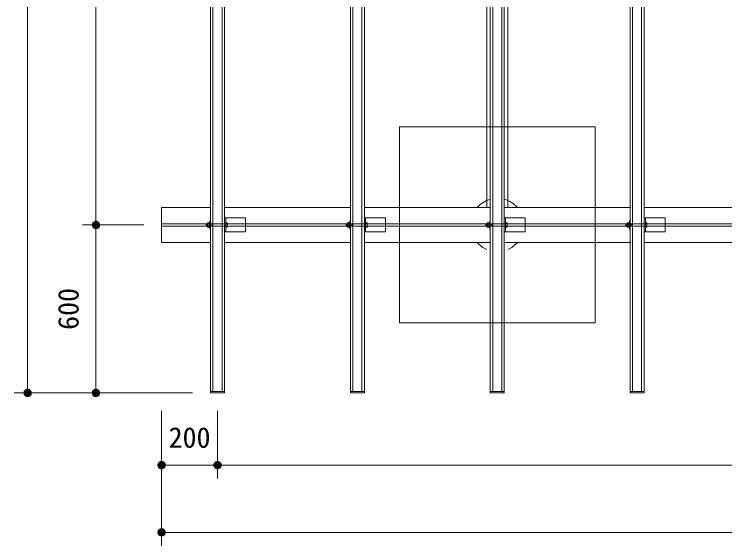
# Model space of a CAD drawing. Units: millimetres at full size, sheet at 1:40. Extents: x -800 to 17600, y -600 to 12480.
# Drawn here: x 880 to 3420, y 6524 to 8423 of the extents above; entities that cross this region are included whole.
import ezdxf
from ezdxf.enums import TextEntityAlignment as Align

# ---------------------------------------------------------------- set-up
doc = ezdxf.new("R2010")
doc.units = ezdxf.units.MM
doc.header["$LTSCALE"] = 40
doc.layers.add('D-STR', color=1, linetype='Continuous', lineweight=13)
doc.layers.add('D-STR-DIM', color=7, linetype='Continuous', lineweight=13)
doc.styles.add('ＭＳ ゴシック', font='')
doc.styles.get('ＭＳ ゴシック').set_extended_font_data('MS Gothic')

# ---------------------------------------------------------------- blocks, each defined once
blk = doc.blocks.new('filled_dot')
at = {"color": 0, "linetype": 'Continuous', "lineweight": -2, "const_width": 1.25}
blk.add_lwpolyline([(-0.625, 0, 1), (0.625, 0, 1)], format="xyb", close=True, dxfattribs=at)

msp = doc.modelspace()

# ---------------------------------------------------------------- linework, layer by layer
at = {"layer": 'D-STR'}
for p, q in [((2569.4, 10107.26), (2569.4, 7732.26)), ((2644.4, 10107.26), (2644.4, 7732.26)), ((1406.9, 7607.26), (1406.9, 7732.26)), ((1406.9, 7732.26), (1581.9, 7732.26)), ((1631.9, 7732.26), (2081.9, 7732.26)), ((2131.9, 7732.26), (2581.9, 7732.26)), ((2631.9, 7732.26), (3081.9, 7732.26)), ((3131.9, 7732.26), (3581.9, 7732.26)), ((1406.9, 7674.26), (7806.9, 7674.26)), ((1406.9, 7665.26), (1406.9, 7674.26)), ((1566.4, 7672.68), (1588.4, 7672.68)), ((1567.48, 7665.76), (1567.48, 7673.76)), ((1571.1, 7676.26), (1571.68, 7677.27)), ((1571.1, 7663.26), (1571.1, 7676.26)), ((1571.68, 7677.27), (1577.32, 7677.27)), ((1577.32, 7673.51), (1571.68, 7673.51)), ((1577.32, 7677.27), (1577.9, 7676.26)), ((1577.9, 7677.76), (1579.9, 7677.76)), ((1577.9, 7661.76), (1577.9, 7677.76)), ((1577.9, 7676.26), (1577.9, 7663.26)), ((1579.9, 7684.76), (1581.9, 7684.76)), ((1579.9, 7654.76), (1579.9, 7684.76)), ((1579.9, 7677.76), (1579.9, 7661.76)), ((1581.9, 7684.76), (1581.9, 7654.76)), ((1588.4, 7665.76), (1588.4, 7673.76)), ((1588.4, 7672.68), (1592.15, 7673.76)), ((1631.9, 7694.76), (1636.4, 7694.76)), ((1631.9, 7644.76), (1631.9, 7694.76)), ((1631.9, 7694.76), (1706.9, 7694.76)), ((1636.4, 7694.76), (1636.4, 7644.76)), ((1636.4, 7673.51), (1641.21, 7673.51)), ((1706.9, 7694.76), (1706.9, 7644.76)), ((2066.4, 7672.68), (2088.4, 7672.68)), ((2067.48, 7665.76), (2067.48, 7673.76)), ((2071.1, 7676.26), (2071.68, 7677.27)), ((2071.1, 7663.26), (2071.1, 7676.26)), ((2071.68, 7677.27), (2077.32, 7677.27)), ((2077.32, 7673.51), (2071.68, 7673.51)), ((2077.32, 7677.27), (2077.9, 7676.26)), ((2077.9, 7677.76), (2079.9, 7677.76)), ((2077.9, 7661.76), (2077.9, 7677.76)), ((2077.9, 7676.26), (2077.9, 7663.26)), ((2079.9, 7684.76), (2081.9, 7684.76)), ((2079.9, 7654.76), (2079.9, 7684.76)), ((2079.9, 7677.76), (2079.9, 7661.76)), ((2081.9, 7684.76), (2081.9, 7654.76)), ((2088.4, 7665.76), (2088.4, 7673.76)), ((2088.4, 7672.68), (2092.15, 7673.76)), ((2131.9, 7694.76), (2136.4, 7694.76)), ((2131.9, 7644.76), (2131.9, 7694.76)), ((2131.9, 7694.76), (2206.9, 7694.76)), ((2136.4, 7694.76), (2136.4, 7644.76)), ((2136.4, 7673.51), (2141.21, 7673.51)), ((2206.9, 7694.76), (2206.9, 7644.76)), ((2566.4, 7672.68), (2588.4, 7672.68)), ((2567.48, 7665.76), (2567.48, 7673.76)), ((2571.1, 7676.26), (2571.68, 7677.27)), ((2571.1, 7663.26), (2571.1, 7676.26)), ((2571.68, 7677.27), (2577.32, 7677.27)), ((2577.32, 7673.51), (2571.68, 7673.51)), ((2577.32, 7677.27), (2577.9, 7676.26)), ((2577.9, 7677.76), (2579.9, 7677.76)), ((2577.9, 7661.76), (2577.9, 7677.76)), ((2577.9, 7676.26), (2577.9, 7663.26)), ((2579.9, 7684.76), (2581.9, 7684.76)), ((2579.9, 7654.76), (2579.9, 7684.76)), ((2579.9, 7677.76), (2579.9, 7661.76)), ((2581.9, 7684.76), (2581.9, 7654.76)), ((2588.4, 7665.76), (2588.4, 7673.76)), ((2588.4, 7672.68), (2592.15, 7673.76)), ((2631.9, 7694.76), (2636.4, 7694.76)), ((2631.9, 7694.76), (2706.9, 7694.76)), ((2631.9, 7644.76), (2631.9, 7694.76)), ((2636.4, 7694.76), (2636.4, 7644.76)), ((2636.4, 7673.51), (2641.21, 7673.51)), ((2706.9, 7694.76), (2706.9, 7644.76)), ((3066.4, 7672.68), (3088.4, 7672.68)), ((3067.48, 7665.76), (3067.48, 7673.76)), ((3071.1, 7676.26), (3071.68, 7677.27)), ((3071.1, 7663.26), (3071.1, 7676.26)), ((3071.68, 7677.27), (3077.32, 7677.27)), ((3077.32, 7673.51), (3071.68, 7673.51)), ((3077.32, 7677.27), (3077.9, 7676.26)), ((3077.9, 7677.76), (3079.9, 7677.76)), ((3077.9, 7661.76), (3077.9, 7677.76)), ((3077.9, 7676.26), (3077.9, 7663.26)), ((3079.9, 7684.76), (3081.9, 7684.76)), ((3079.9, 7654.76), (3079.9, 7684.76)), ((3079.9, 7677.76), (3079.9, 7661.76)), ((3081.9, 7684.76), (3081.9, 7654.76)), ((3088.4, 7665.76), (3088.4, 7673.76)), ((3088.4, 7672.68), (3092.15, 7673.76)), ((3131.9, 7694.76), (3136.4, 7694.76)), ((3131.9, 7644.76), (3131.9, 7694.76)), ((3131.9, 7694.76), (3206.9, 7694.76)), ((3136.4, 7694.76), (3136.4, 7644.76)), ((3136.4, 7673.51), (3141.21, 7673.51)), ((3206.9, 7694.76), (3206.9, 7644.76)), ((7806.9, 7665.26), (1406.9, 7665.26)), ((1566.4, 7666.84), (1588.4, 7666.84)), ((1571.68, 7662.25), (1571.1, 7663.26)), ((1571.68, 7666.01), (1577.32, 7666.01)), ((1577.32, 7662.25), (1571.68, 7662.25)), ((1577.9, 7663.26), (1577.32, 7662.25)), ((1579.9, 7661.76), (1577.9, 7661.76)), ((1581.9, 7654.76), (1579.9, 7654.76)), ((1588.4, 7666.84), (1592.15, 7665.76)), ((1641.21, 7666.01), (1636.4, 7666.01)), ((2066.4, 7666.84), (2088.4, 7666.84)), ((2071.68, 7662.25), (2071.1, 7663.26)), ((2071.68, 7666.01), (2077.32, 7666.01)), ((2077.32, 7662.25), (2071.68, 7662.25)), ((2077.9, 7663.26), (2077.32, 7662.25)), ((2079.9, 7661.76), (2077.9, 7661.76)), ((2081.9, 7654.76), (2079.9, 7654.76)), ((2088.4, 7666.84), (2092.15, 7665.76)), ((2141.21, 7666.01), (2136.4, 7666.01)), ((2566.4, 7666.84), (2588.4, 7666.84)), ((2571.68, 7662.25), (2571.1, 7663.26)), ((2571.68, 7666.01), (2577.32, 7666.01)), ((2577.32, 7662.25), (2571.68, 7662.25)), ((2577.9, 7663.26), (2577.32, 7662.25)), ((2579.9, 7661.76), (2577.9, 7661.76)), ((2581.9, 7654.76), (2579.9, 7654.76)), ((2588.4, 7666.84), (2592.15, 7665.76)), ((2641.21, 7666.01), (2636.4, 7666.01)), ((3066.4, 7666.84), (3088.4, 7666.84)), ((3071.68, 7662.25), (3071.1, 7663.26)), ((3071.68, 7666.01), (3077.32, 7666.01)), ((3077.32, 7662.25), (3071.68, 7662.25)), ((3077.9, 7663.26), (3077.32, 7662.25)), ((3079.9, 7661.76), (3077.9, 7661.76)), ((3081.9, 7654.76), (3079.9, 7654.76)), ((3088.4, 7666.84), (3092.15, 7665.76)), ((3141.21, 7666.01), (3136.4, 7666.01)), ((1636.4, 7644.76), (1631.9, 7644.76)), ((1706.9, 7644.76), (1631.9, 7644.76)), ((2136.4, 7644.76), (2131.9, 7644.76)), ((2206.9, 7644.76), (2131.9, 7644.76)), ((2636.4, 7644.76), (2631.9, 7644.76)), ((2706.9, 7644.76), (2631.9, 7644.76)), ((3136.4, 7644.76), (3131.9, 7644.76)), ((3206.9, 7644.76), (3131.9, 7644.76)), ((1581.9, 7607.26), (1406.9, 7607.26)), ((1631.9, 7607.26), (2081.9, 7607.26)), ((2131.9, 7607.26), (2581.9, 7607.26)), ((2631.9, 7607.26), (3081.9, 7607.26)), ((3131.9, 7607.26), (3581.9, 7607.26))]:
    msp.add_line(p, q, dxfattribs=at)
for points in [[(1581.9, 10769.76), (1631.9, 10769.76), (1631.9, 7069.76), (1581.9, 7069.76)], [(1590.65, 10764.76), (1623.15, 10764.76), (1623.15, 7074.76), (1590.65, 7074.76)], [(2081.9, 10769.76), (2131.9, 10769.76), (2131.9, 7069.76), (2081.9, 7069.76)], [(2090.65, 10764.76), (2123.15, 10764.76), (2123.15, 7074.76), (2090.65, 7074.76)], [(2581.9, 10769.76), (2631.9, 10769.76), (2631.9, 7069.76), (2581.9, 7069.76)], [(2590.65, 10764.76), (2623.15, 10764.76), (2623.15, 7074.76), (2590.65, 7074.76)], [(3081.9, 10769.76), (3131.9, 10769.76), (3131.9, 7069.76), (3081.9, 7069.76)], [(3090.65, 10764.76), (3123.15, 10764.76), (3123.15, 7074.76), (3090.65, 7074.76)], [(2256.9, 8019.76), (2956.9, 8019.76), (2956.9, 7319.76), (2256.9, 7319.76)], [(1636.4, 7662.26), (1641.21, 7662.26), (1641.79, 7663.26), (1641.79, 7676.26), (1641.21, 7677.27), (1636.4, 7677.27)], [(2136.4, 7662.26), (2141.21, 7662.26), (2141.79, 7663.26), (2141.79, 7676.26), (2141.21, 7677.27), (2136.4, 7677.27)], [(2636.4, 7662.26), (2641.21, 7662.26), (2641.79, 7663.26), (2641.79, 7676.26), (2641.21, 7677.27), (2636.4, 7677.27)], [(3136.4, 7662.26), (3141.21, 7662.26), (3141.79, 7663.26), (3141.79, 7676.26), (3141.21, 7677.27), (3136.4, 7677.27)], [(1581.9, 7074.76), (1631.9, 7074.76), (1631.9, 7069.76), (1581.9, 7069.76)], [(2081.9, 7074.76), (2131.9, 7074.76), (2131.9, 7069.76), (2081.9, 7069.76)], [(2581.9, 7074.76), (2631.9, 7074.76), (2631.9, 7069.76), (2581.9, 7069.76)], [(3081.9, 7074.76), (3131.9, 7074.76), (3131.9, 7069.76), (3081.9, 7069.76)]]:
    msp.add_lwpolyline(points, close=True, dxfattribs=at)
for points in [[(1636.4, 7665.76), (1567.48, 7665.76), (1566.4, 7666.84), (1566.4, 7672.68), (1567.48, 7673.76), (1636.4, 7673.76)], [(2136.4, 7665.76), (2067.48, 7665.76), (2066.4, 7666.84), (2066.4, 7672.68), (2067.48, 7673.76), (2136.4, 7673.76)], [(2636.4, 7665.76), (2567.48, 7665.76), (2566.4, 7666.84), (2566.4, 7672.68), (2567.48, 7673.76), (2636.4, 7673.76)], [(3136.4, 7665.76), (3067.48, 7665.76), (3066.4, 7666.84), (3066.4, 7672.68), (3067.48, 7673.76), (3136.4, 7673.76)]]:
    msp.add_lwpolyline(points, dxfattribs=at)
for start, end in [(105.20016, 139.04396), (40.95604, 74.79984), (220.95604, 246.84076), (293.15924, 319.04396)]:
    msp.add_arc((2606.9, 7669.76), 95.35, start, end, dxfattribs=at)
for points in [[(1641.21, 7662.26), (1641.24, 7662.41), (1641.35, 7662.89), (1641.39, 7663.04), (1641.42, 7663.2), (1641.52, 7663.68), (1641.55, 7663.83), (1641.58, 7663.99), (1641.67, 7664.47), (1641.7, 7664.63), (1641.72, 7664.79), (1641.78, 7665.26), (1641.8, 7665.42), (1641.82, 7665.65), (1641.86, 7666.32), (1641.86, 7666.55), (1641.87, 7666.78), (1641.87, 7667.45), (1641.87, 7667.68), (1641.87, 7667.91), (1641.85, 7668.59), (1641.85, 7668.81), (1641.84, 7669.04), (1641.84, 7669.72), (1641.84, 7669.95), (1641.85, 7670.22), (1641.88, 7671.04), (1641.9, 7671.31), (1641.92, 7671.59), (1641.99, 7672.4), (1642.02, 7672.67), (1642.05, 7672.95), (1642.15, 7673.76), (1642.18, 7674.03), (1642.22, 7674.3), (1642.33, 7675.12), (1642.36, 7675.39)], [(2141.21, 7662.26), (2141.24, 7662.41), (2141.35, 7662.89), (2141.39, 7663.04), (2141.42, 7663.2), (2141.52, 7663.68), (2141.55, 7663.83), (2141.58, 7663.99), (2141.67, 7664.47), (2141.7, 7664.63), (2141.72, 7664.79), (2141.78, 7665.26), (2141.8, 7665.42), (2141.82, 7665.65), (2141.86, 7666.32), (2141.86, 7666.55), (2141.87, 7666.78), (2141.87, 7667.45), (2141.87, 7667.68), (2141.87, 7667.91), (2141.85, 7668.59), (2141.85, 7668.81), (2141.84, 7669.04), (2141.84, 7669.72), (2141.84, 7669.95), (2141.85, 7670.22), (2141.88, 7671.04), (2141.9, 7671.31), (2141.92, 7671.59), (2141.99, 7672.4), (2142.02, 7672.67), (2142.05, 7672.95), (2142.15, 7673.76), (2142.18, 7674.03), (2142.22, 7674.3), (2142.33, 7675.12), (2142.36, 7675.39)], [(2641.21, 7662.26), (2641.24, 7662.41), (2641.35, 7662.89), (2641.39, 7663.04), (2641.42, 7663.2), (2641.52, 7663.68), (2641.55, 7663.83), (2641.58, 7663.99), (2641.67, 7664.47), (2641.7, 7664.63), (2641.72, 7664.79), (2641.78, 7665.26), (2641.8, 7665.42), (2641.82, 7665.65), (2641.86, 7666.32), (2641.86, 7666.55), (2641.87, 7666.78), (2641.87, 7667.45), (2641.87, 7667.68), (2641.87, 7667.91), (2641.85, 7668.59), (2641.85, 7668.81), (2641.84, 7669.04), (2641.84, 7669.72), (2641.84, 7669.95), (2641.85, 7670.22), (2641.88, 7671.04), (2641.9, 7671.31), (2641.92, 7671.59), (2641.99, 7672.4), (2642.02, 7672.67), (2642.05, 7672.95), (2642.15, 7673.76), (2642.18, 7674.03), (2642.22, 7674.3), (2642.33, 7675.12), (2642.36, 7675.39)], [(3141.21, 7662.26), (3141.24, 7662.41), (3141.35, 7662.89), (3141.39, 7663.04), (3141.42, 7663.2), (3141.52, 7663.68), (3141.55, 7663.83), (3141.58, 7663.99), (3141.67, 7664.47), (3141.7, 7664.63), (3141.72, 7664.79), (3141.78, 7665.26), (3141.8, 7665.42), (3141.82, 7665.65), (3141.86, 7666.32), (3141.86, 7666.55), (3141.87, 7666.78), (3141.87, 7667.45), (3141.87, 7667.68), (3141.87, 7667.91), (3141.85, 7668.59), (3141.85, 7668.81), (3141.84, 7669.04), (3141.84, 7669.72), (3141.84, 7669.95), (3141.85, 7670.22), (3141.88, 7671.04), (3141.9, 7671.31), (3141.92, 7671.59), (3141.99, 7672.4), (3142.02, 7672.67), (3142.05, 7672.95), (3142.15, 7673.76), (3142.18, 7674.03), (3142.22, 7674.3), (3142.33, 7675.12), (3142.36, 7675.39)]]:
    msp.add_open_spline(points, degree=3, knots=[0, 0, 0, 0, 1, 1, 1, 2, 2, 2, 3, 3, 3, 4, 4, 4, 5, 5, 5, 6, 6, 6, 7, 7, 7, 8, 8, 8, 9, 9, 9, 10, 10, 10, 11, 11, 11, 12, 12, 12, 12], dxfattribs=at)
at = {"layer": 'D-STR-DIM'}
for p, q in [((928.03, 7069.76), (928.03, 10769.76)), ((1172.33, 7669.76), (1172.33, 10169.76)), ((1342.9, 7669.76), (1124.33, 7669.76)), ((1342.9, 7669.76), (1124.33, 7669.76)), ((1172.33, 7069.76), (1172.33, 7669.76)), ((1281.11, 7069.76), (880.03, 7069.76)), ((1517.9, 7069.76), (1124.33, 7069.76)), ((1406.9, 7005.76), (1406.9, 6523.67)), ((1406.9, 7005.76), (1406.9, 6763.67)), ((1606.9, 7005.76), (1606.9, 6763.67)), ((1606.9, 7005.76), (1606.9, 6763.67)), ((1606.9, 6811.67), (1406.9, 6811.67)), ((7606.9, 6811.67), (1606.9, 6811.67)), ((7806.9, 6571.67), (1406.9, 6571.67))]:
    msp.add_line(p, q, dxfattribs=at)

# ---------------------------------------------------------------- block references
at = {"layer": 'D-STR-DIM', "xscale": 12, "yscale": 12}
for p, rotation in [((1172.33, 7669.76), 90), ((1172.33, 7669.76), 270), ((928.03, 7069.76), 90), ((1172.33, 7069.76), 90), ((1606.9, 6811.67), 180)]:
    msp.add_blockref('filled_dot', p, dxfattribs=dict(at, rotation=rotation))
for p in [(1406.9, 6811.67), (1606.9, 6811.67), (1406.9, 6571.67)]:
    msp.add_blockref('filled_dot', p, dxfattribs=at)

# ---------------------------------------------------------------- texts
at = {"layer": 'D-STR-DIM', "style": 'ＭＳ ゴシック'}
msp.add_text('600', height=73.31, rotation=90, dxfattribs=at).set_placement((1036.82, 7369.76), align=Align.TOP_CENTER)
msp.add_text('200', height=73.31, dxfattribs=at).set_placement((1506.9, 6947.18), align=Align.TOP_CENTER)

doc.saveas('drawing.dxf')
